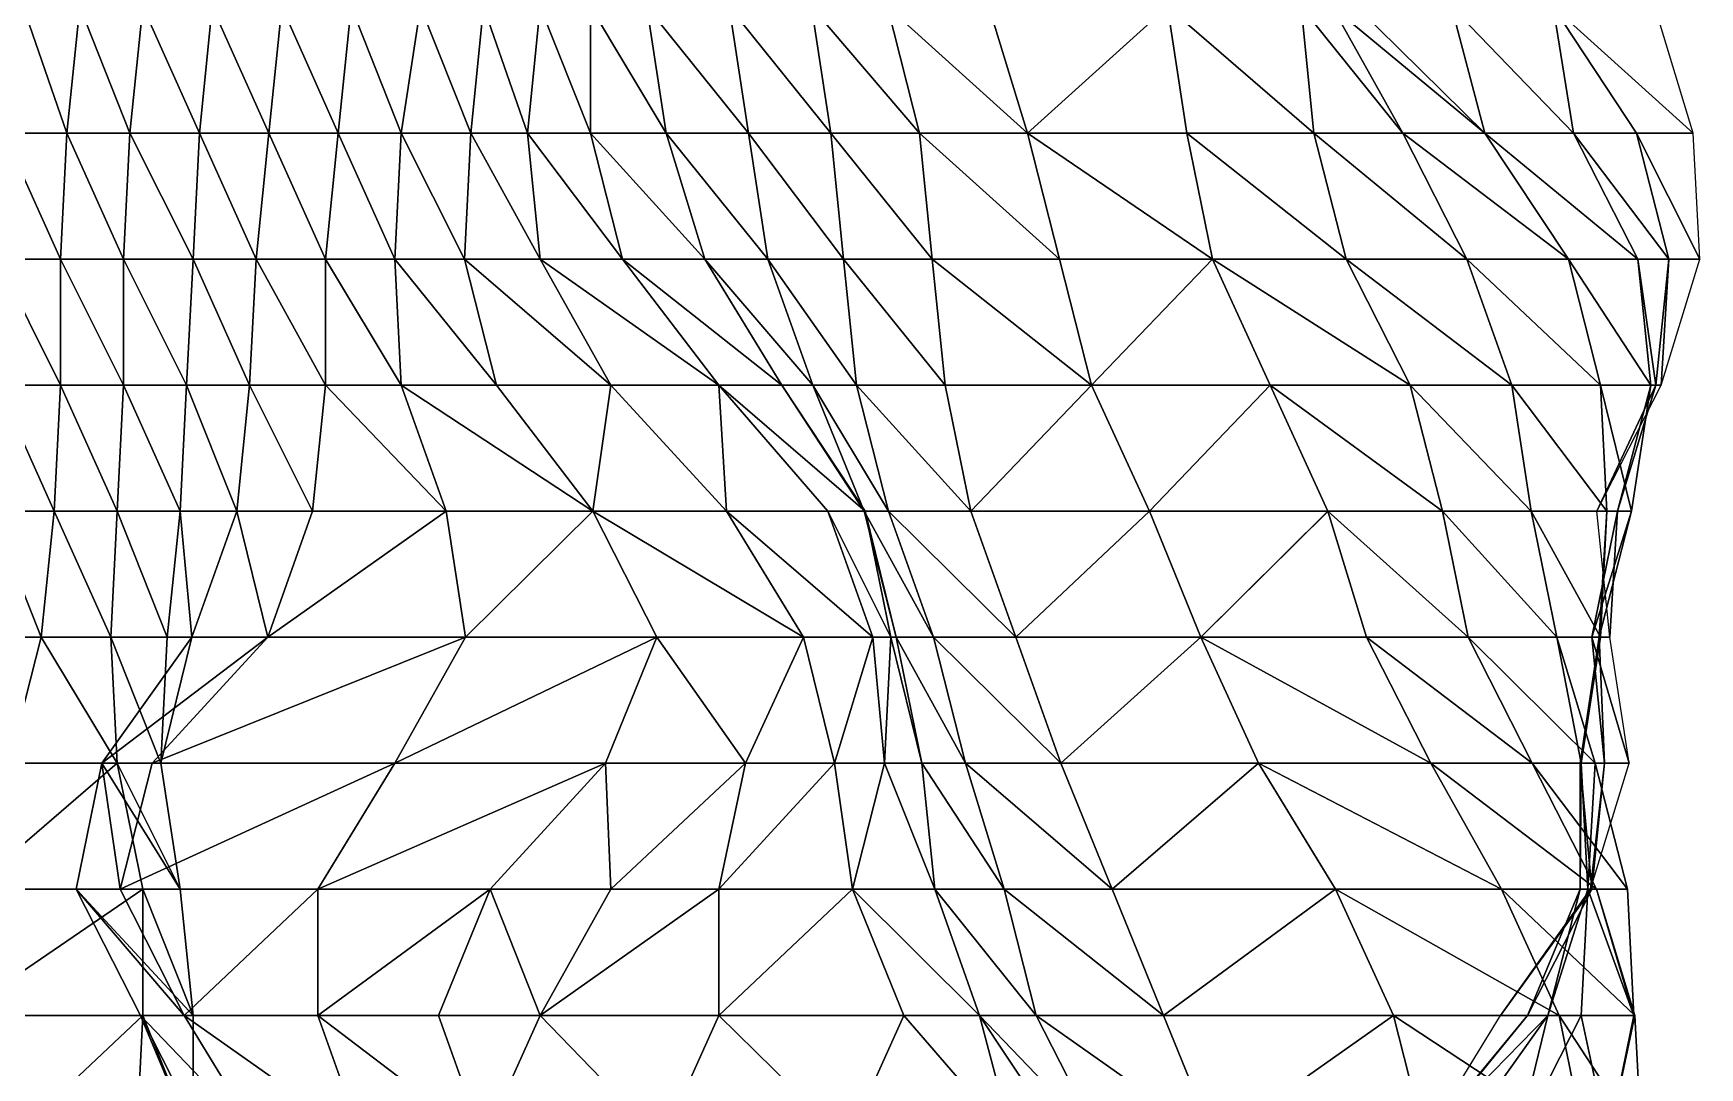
# Model space of a CAD drawing. Header units: metres. Extents: x -137 to 231, y -240 to 234.
# Drawn here: x 136.5 to 215.8, y -116.5 to -67.3 of the extents above; entities that cross this region are included whole.
import ezdxf

# ---------------------------------------------------------------- set-up
doc = ezdxf.new("R2010")
doc.units = ezdxf.units.M

msp = doc.modelspace()

# ---------------------------------------------------------------- linework, layer by layer
for points in [[(136.01448, -66, -549.62915), (135.09749, -72, -550.15857), (138.09749, -72, -555.3547), (138.0976, -71.9999, -555.35455)], [(136.01448, -66, -549.62915), (138.09749, -72, -555.3547), (138.70882, -66, -555.0017), (138.70892, -65.9999, -555.0016)], [(138.70882, -66, -555.0017), (138.09749, -72, -555.3547), (141.09749, -72, -560.55084), (141.0976, -71.9999, -560.5507)], [(138.70882, -66, -555.0017), (141.09749, -72, -560.55084), (141.70879, -66, -560.1979), (141.7089, -65.9999, -560.19775)], [(141.70879, -66, -560.1979), (141.09749, -72, -560.55084), (144.40315, -72, -565.57056), (144.40326, -71.9999, -565.57043)], [(141.70879, -66, -560.1979), (144.40315, -72, -565.57056), (145.01445, -66, -565.2175), (145.01456, -65.9999, -565.2174)], [(145.01445, -66, -565.2175), (144.40315, -72, -565.57056), (147.70879, -72, -570.5902), (147.7089, -71.9999, -570.5901)], [(145.01445, -66, -565.2175), (147.70879, -72, -570.5902), (148.32011, -66, -570.2373), (148.32022, -65.9999, -570.2372)], [(148.32011, -66, -570.2373), (147.70879, -72, -570.5902), (151.01445, -72, -575.60986), (151.01456, -71.9999, -575.60974)], [(148.32011, -66, -570.2373), (151.01445, -72, -575.60986), (151.62578, -66, -575.25696), (151.62589, -65.9999, -575.25684)], [(151.62578, -66, -575.25696), (151.01445, -72, -575.60986), (154.01445, -72, -580.806), (154.01456, -71.9999, -580.8059)], [(151.62578, -66, -575.25696), (154.01445, -72, -580.806), (154.93141, -66, -580.2766), (154.93152, -65.9999, -580.2765)], [(154.93141, -66, -580.2766), (154.01445, -72, -580.806), (157.32011, -72, -585.8257), (157.32022, -71.9999, -585.82556)], [(154.93141, -66, -580.2766), (157.32011, -72, -585.8257), (157.93141, -66, -585.4728), (157.93152, -65.9999, -585.47266)], [(157.93141, -66, -585.4728), (157.32011, -72, -585.8257), (160.01445, -72, -591.19836), (160.01456, -71.9999, -591.19824)], [(157.93141, -66, -585.4728), (160.01445, -72, -591.19836), (160.62578, -66, -590.8454), (160.62589, -65.9999, -590.8453)], [(160.62578, -66, -590.8454), (160.01445, -72, -591.19836), (163.01445, -72, -596.3945), (163.01456, -71.9999, -596.39435)], [(160.62578, -66, -590.8454), (163.01445, -72, -596.3945), (163.01445, -66, -596.3945), (163.01456, -65.9999, -596.39435)], [(163.01445, -66, -596.3945), (166.62578, -72, -601.2377), (165.70879, -66, -601.7671), (165.7089, -65.9999, -601.76697)], [(163.01445, -66, -596.3945), (163.01445, -72, -596.3945), (166.62578, -72, -601.2377), (166.62589, -71.9999, -601.23755)], [(165.70879, -66, -601.7671), (170.54274, -72, -605.9044), (169.62578, -66, -606.43384), (169.62589, -65.9999, -606.4337)], [(165.70879, -66, -601.7671), (166.62578, -72, -601.2377), (170.54274, -72, -605.9044), (170.54285, -71.9999, -605.9043)], [(169.62578, -66, -606.43384), (174.4597, -72, -610.57117), (173.54274, -66, -611.1006), (173.54285, -65.9999, -611.10046)], [(169.62578, -66, -606.43384), (170.54274, -72, -605.9044), (174.4597, -72, -610.57117), (174.45981, -71.9999, -610.57104)], [(173.54274, -66, -611.1006), (178.68233, -72, -615.06146), (177.15404, -66, -615.94385), (177.15414, -65.9999, -615.9437)], [(173.54274, -66, -611.1006), (174.4597, -72, -610.57117), (178.68233, -72, -615.06146), (178.68243, -71.9999, -615.06134)], [(177.15404, -66, -615.94385), (183.82191, -72, -619.02234), (181.98799, -66, -620.0812), (181.9881, -65.9999, -620.08105)], [(177.15404, -66, -615.94385), (178.68233, -72, -615.06146), (183.82191, -72, -619.02234), (183.82202, -71.9999, -619.0222)], [(183.82191, -72, -619.02234), (190.48979, -66, -622.1008), (181.98799, -66, -620.0812), (181.9881, -65.9999, -620.08105)], [(183.82191, -72, -619.02234), (191.40675, -72, -621.5714), (190.48979, -66, -622.1008), (190.4899, -65.9999, -622.1007)], [(190.48979, -66, -622.1008), (197.46333, -72, -625.0029), (196.852, -66, -625.35583), (196.85211, -65.9999, -625.3557)], [(190.48979, -66, -622.1008), (191.40675, -72, -621.5714), (197.46333, -72, -625.0029), (197.46344, -71.9999, -625.0028)], [(196.852, -66, -625.35583), (201.68596, -72, -629.4931), (198.32372, -66, -631.4343), (198.32382, -65.9999, -631.4342)], [(196.852, -66, -625.35583), (197.46333, -72, -625.0029), (201.68596, -72, -629.4931), (201.68607, -71.9999, -629.493)], [(205.60292, -72, -634.15985), (199.48979, -66, -637.6893), (198.32372, -66, -631.4343), (198.32382, -65.9999, -631.4342)], [(205.60292, -72, -634.15985), (198.32372, -66, -631.4343), (201.68596, -72, -629.4931), (201.68607, -71.9999, -629.493)], [(204.01808, -66, -642.00305), (199.48979, -66, -637.6893), (205.60292, -72, -634.15985), (205.60303, -71.9999, -634.1597)], [(204.01808, -66, -642.00305), (205.60292, -72, -634.15985), (209.82555, -72, -638.65015), (209.82565, -71.9999, -638.65)], [(208.852, -66, -646.14044), (204.01808, -66, -642.00305), (209.82555, -72, -638.65015), (209.82565, -71.9999, -638.65)], [(208.852, -66, -646.14044), (215.51988, -72, -649.2189), (213.68596, -66, -650.2777), (213.68607, -65.9999, -650.2776)], [(208.852, -66, -646.14044), (209.82555, -72, -638.65015), (212.82555, -72, -643.8463), (212.82565, -71.9999, -643.8462)], [(208.852, -66, -646.14044), (212.82555, -72, -643.8463), (215.51988, -72, -649.2189), (215.51999, -71.9999, -649.21875)], [(135.09749, -72, -550.15857), (134.79185, -78, -550.335), (137.79185, -78, -555.5311), (137.79196, -77.9999, -555.531)], [(135.09749, -72, -550.15857), (137.79185, -78, -555.5311), (138.09749, -72, -555.3547), (138.0976, -71.9999, -555.35455)], [(138.09749, -72, -555.3547), (137.79185, -78, -555.5311), (140.79182, -78, -560.7273), (140.79193, -77.9999, -560.7272)], [(138.09749, -72, -555.3547), (140.79182, -78, -560.7273), (141.09749, -72, -560.55084), (141.0976, -71.9999, -560.5507)], [(141.09749, -72, -560.55084), (140.79182, -78, -560.7273), (144.09749, -78, -565.74695), (144.0976, -77.9999, -565.7468)], [(141.09749, -72, -560.55084), (144.09749, -78, -565.74695), (144.40315, -72, -565.57056), (144.40326, -71.9999, -565.57043)], [(144.40315, -72, -565.57056), (144.09749, -78, -565.74695), (147.09749, -78, -570.9431), (147.0976, -77.9999, -570.943)], [(144.40315, -72, -565.57056), (147.09749, -78, -570.9431), (147.70879, -72, -570.5902), (147.7089, -71.9999, -570.5901)], [(147.70879, -72, -570.5902), (147.09749, -78, -570.9431), (150.40315, -78, -575.9628), (150.40326, -77.9999, -575.9627)], [(147.70879, -72, -570.5902), (150.40315, -78, -575.9628), (151.01445, -72, -575.60986), (151.01456, -71.9999, -575.60974)], [(151.01445, -72, -575.60986), (150.40315, -78, -575.9628), (153.70879, -78, -580.98254), (153.7089, -77.9999, -580.9824)], [(151.01445, -72, -575.60986), (153.70879, -78, -580.98254), (154.01445, -72, -580.806), (154.01456, -71.9999, -580.8059)], [(154.01445, -72, -580.806), (153.70879, -78, -580.98254), (157.01445, -78, -586.0022), (157.01456, -77.9999, -586.0021)], [(154.01445, -72, -580.806), (157.01445, -78, -586.0022), (157.32011, -72, -585.8257), (157.32022, -71.9999, -585.82556)], [(157.32011, -72, -585.8257), (157.01445, -78, -586.0022), (160.62578, -78, -590.8454), (160.62589, -77.9999, -590.8453)], [(157.32011, -72, -585.8257), (160.62578, -78, -590.8454), (160.01445, -72, -591.19836), (160.01456, -71.9999, -591.19824)], [(160.01445, -72, -591.19836), (164.54274, -78, -595.5121), (163.01445, -72, -596.3945), (163.01456, -71.9999, -596.39435)], [(160.01445, -72, -591.19836), (160.62578, -78, -590.8454), (164.54274, -78, -595.5121), (164.54285, -77.9999, -595.51196)], [(163.01445, -72, -596.3945), (168.4597, -78, -600.1789), (166.62578, -72, -601.2377), (166.62589, -71.9999, -601.23755)], [(163.01445, -72, -596.3945), (164.54274, -78, -595.5121), (168.4597, -78, -600.1789), (168.45981, -77.9999, -600.1788)], [(166.62578, -72, -601.2377), (171.4597, -78, -605.375), (170.54274, -72, -605.9044), (170.54285, -71.9999, -605.9043)], [(166.62578, -72, -601.2377), (168.4597, -78, -600.1789), (171.4597, -78, -605.375), (171.45981, -77.9999, -605.3749)], [(170.54274, -72, -605.9044), (175.07103, -78, -610.21826), (174.4597, -72, -610.57117), (174.45981, -71.9999, -610.57104)], [(170.54274, -72, -605.9044), (171.4597, -78, -605.375), (175.07103, -78, -610.21826), (175.07114, -77.9999, -610.21814)], [(174.4597, -72, -610.57117), (179.29362, -78, -614.7085), (178.68233, -72, -615.06146), (178.68243, -71.9999, -615.06134)], [(174.4597, -72, -610.57117), (175.07103, -78, -610.21826), (179.29362, -78, -614.7085), (179.29373, -77.9999, -614.7084)], [(178.68233, -72, -615.06146), (185.3502, -78, -618.13995), (183.82191, -72, -619.02234), (183.82202, -71.9999, -619.0222)], [(178.68233, -72, -615.06146), (179.29362, -78, -614.7085), (185.3502, -78, -618.13995), (185.35031, -77.9999, -618.13983)], [(183.82191, -72, -619.02234), (192.62938, -78, -620.86554), (191.40675, -72, -621.5714), (191.40686, -71.9999, -621.5713)], [(183.82191, -72, -619.02234), (185.3502, -78, -618.13995), (192.62938, -78, -620.86554), (192.62949, -77.9999, -620.8654)], [(191.40675, -72, -621.5714), (198.9916, -78, -624.1205), (197.46333, -72, -625.0029), (197.46344, -71.9999, -625.0028)], [(191.40675, -72, -621.5714), (192.62938, -78, -620.86554), (198.9916, -78, -624.1205), (198.9917, -77.9999, -624.12036)], [(197.46333, -72, -625.0029), (204.74251, -78, -627.7284), (201.68596, -72, -629.4931), (201.68607, -71.9999, -629.493)], [(197.46333, -72, -625.0029), (198.9916, -78, -624.1205), (204.74251, -78, -627.7284), (204.74261, -77.9999, -627.7283)], [(201.68596, -72, -629.4931), (209.57646, -78, -631.8657), (205.60292, -72, -634.15985), (205.60303, -71.9999, -634.1597)], [(201.68596, -72, -629.4931), (204.74251, -78, -627.7284), (209.57646, -78, -631.8657), (209.57657, -77.9999, -631.8656)], [(205.60292, -72, -634.15985), (212.8821, -78, -636.88544), (209.82555, -72, -638.65015), (209.82565, -71.9999, -638.65)], [(205.60292, -72, -634.15985), (209.57646, -78, -631.8657), (212.8821, -78, -636.88544), (212.8822, -77.9999, -636.8853)], [(209.82555, -72, -638.65015), (214.3538, -78, -642.964), (212.82555, -72, -643.8463), (212.82565, -71.9999, -643.8462)], [(209.82555, -72, -638.65015), (212.8821, -78, -636.88544), (214.3538, -78, -642.964), (214.35391, -77.9999, -642.96387)], [(212.82555, -72, -643.8463), (215.82555, -78, -649.0424), (215.51988, -72, -649.2189), (215.51999, -71.9999, -649.21875)], [(212.82555, -72, -643.8463), (214.3538, -78, -642.964), (215.82555, -78, -649.0424), (215.82565, -77.9999, -649.0423)], [(134.79185, -78, -550.335), (137.79185, -84, -555.5311), (137.79185, -78, -555.5311), (137.79196, -77.9999, -555.531)], [(134.79185, -78, -550.335), (134.79185, -84, -550.335), (137.79185, -84, -555.5311), (137.79196, -83.9999, -555.531)], [(137.79185, -78, -555.5311), (140.79182, -84, -560.7273), (140.79182, -78, -560.7273), (140.79193, -77.9999, -560.7272)], [(137.79185, -78, -555.5311), (137.79185, -84, -555.5311), (140.79182, -84, -560.7273), (140.79193, -83.9999, -560.7272)], [(140.79182, -78, -560.7273), (143.79182, -84, -565.92346), (144.09749, -78, -565.74695), (144.0976, -77.9999, -565.7468)], [(140.79182, -78, -560.7273), (140.79182, -84, -560.7273), (143.79182, -84, -565.92346), (143.79193, -83.9999, -565.92334)], [(144.09749, -78, -565.74695), (143.79182, -84, -565.92346), (146.79182, -84, -571.1196), (146.79193, -83.9999, -571.1195)], [(144.09749, -78, -565.74695), (146.79182, -84, -571.1196), (147.09749, -78, -570.9431), (147.0976, -77.9999, -570.943)], [(147.09749, -78, -570.9431), (146.79182, -84, -571.1196), (150.40315, -84, -575.9628), (150.40326, -83.9999, -575.9627)], [(147.09749, -78, -570.9431), (150.40315, -84, -575.9628), (150.40315, -78, -575.9628), (150.40326, -77.9999, -575.9627)], [(150.40315, -78, -575.9628), (154.01445, -84, -580.806), (153.70879, -78, -580.98254), (153.7089, -77.9999, -580.9824)], [(150.40315, -78, -575.9628), (150.40315, -84, -575.9628), (154.01445, -84, -580.806), (154.01456, -83.9999, -580.8059)], [(153.70879, -78, -580.98254), (158.54274, -84, -585.1198), (157.01445, -78, -586.0022), (157.01456, -77.9999, -586.0021)], [(153.70879, -78, -580.98254), (154.01445, -84, -580.806), (158.54274, -84, -585.1198), (158.54285, -83.9999, -585.1197)], [(157.01445, -78, -586.0022), (163.98799, -84, -588.90424), (160.62578, -78, -590.8454), (160.62589, -77.9999, -590.8453)], [(157.01445, -78, -586.0022), (158.54274, -84, -585.1198), (163.98799, -84, -588.90424), (163.9881, -83.9999, -588.9041)], [(160.62578, -78, -590.8454), (169.12758, -84, -592.8651), (164.54274, -78, -595.5121), (164.54285, -77.9999, -595.51196)], [(160.62578, -78, -590.8454), (163.98799, -84, -588.90424), (169.12758, -84, -592.8651), (169.12769, -83.9999, -592.865)], [(164.54274, -78, -595.5121), (172.12758, -84, -598.0613), (168.4597, -78, -600.1789), (168.45981, -77.9999, -600.1788)], [(164.54274, -78, -595.5121), (169.12758, -84, -592.8651), (172.12758, -84, -598.0613), (172.12769, -83.9999, -598.06116)], [(168.4597, -78, -600.1789), (173.59929, -84, -604.1398), (171.4597, -78, -605.375), (171.45981, -77.9999, -605.3749)], [(168.4597, -78, -600.1789), (172.12758, -84, -598.0613), (173.59929, -84, -604.1398), (173.5994, -83.9999, -604.13965)], [(171.4597, -78, -605.375), (175.68233, -84, -609.8653), (175.07103, -78, -610.21826), (175.07114, -77.9999, -610.21814)], [(171.4597, -78, -605.375), (173.59929, -84, -604.1398), (175.68233, -84, -609.8653), (175.68243, -83.9999, -609.8652)], [(175.07103, -78, -610.21826), (179.90495, -84, -614.3556), (179.29362, -78, -614.7085), (179.29373, -77.9999, -614.7084)], [(175.07103, -78, -610.21826), (175.68233, -84, -609.8653), (179.90495, -84, -614.3556), (179.90506, -83.9999, -614.35547)], [(179.29362, -78, -614.7085), (186.8785, -84, -617.25757), (185.3502, -78, -618.13995), (185.35031, -77.9999, -618.13983)], [(179.29362, -78, -614.7085), (179.90495, -84, -614.3556), (186.8785, -84, -617.25757), (186.8786, -83.9999, -617.25745)], [(186.8785, -84, -617.25757), (192.62938, -78, -620.86554), (185.3502, -78, -618.13995), (185.35031, -77.9999, -618.13983)], [(186.8785, -84, -617.25757), (195.3803, -84, -619.27734), (192.62938, -78, -620.86554), (192.62949, -77.9999, -620.8654)], [(192.62938, -78, -620.86554), (202.04817, -84, -622.35583), (198.9916, -78, -624.1205), (198.9917, -77.9999, -624.12036)], [(192.62938, -78, -620.86554), (195.3803, -84, -619.27734), (202.04817, -84, -622.35583), (202.04828, -83.9999, -622.3557)], [(198.9916, -78, -624.1205), (206.8821, -84, -626.4931), (204.74251, -78, -627.7284), (204.74261, -77.9999, -627.7283)], [(198.9916, -78, -624.1205), (202.04817, -84, -622.35583), (206.8821, -84, -626.4931), (206.8822, -83.9999, -626.493)], [(204.74251, -78, -627.7284), (211.10472, -84, -630.9834), (209.57646, -78, -631.8657), (209.57657, -77.9999, -631.8656)], [(204.74251, -78, -627.7284), (206.8821, -84, -626.4931), (211.10472, -84, -630.9834), (211.10483, -83.9999, -630.9833)], [(209.57646, -78, -631.8657), (213.49342, -84, -636.5325), (212.8821, -78, -636.88544), (212.8822, -77.9999, -636.8853)], [(209.57646, -78, -631.8657), (211.10472, -84, -630.9834), (213.49342, -84, -636.5325), (213.49353, -83.9999, -636.53235)], [(212.8821, -78, -636.88544), (213.74251, -84, -643.3169), (214.3538, -78, -642.964), (214.35391, -77.9999, -642.96387)], [(212.8821, -78, -636.88544), (213.49342, -84, -636.5325), (213.74251, -84, -643.3169), (213.74261, -83.9999, -643.3168)], [(214.3538, -78, -642.964), (213.74251, -84, -643.3169), (213.9916, -84, -650.1012), (213.9917, -83.9999, -650.1011)], [(214.3538, -78, -642.964), (213.9916, -84, -650.1012), (215.82555, -78, -649.0424), (215.82565, -77.9999, -649.0423)], [(134.79185, -84, -550.335), (134.48619, -90, -550.5115), (137.48619, -90, -555.70764), (137.4863, -89.9999, -555.7075)], [(134.79185, -84, -550.335), (137.48619, -90, -555.70764), (137.79185, -84, -555.5311), (137.79196, -83.9999, -555.531)], [(137.79185, -84, -555.5311), (137.48619, -90, -555.70764), (140.48619, -90, -560.9038), (140.4863, -89.9999, -560.9037)], [(137.79185, -84, -555.5311), (140.48619, -90, -560.9038), (140.79182, -84, -560.7273), (140.79193, -83.9999, -560.7272)], [(140.79182, -84, -560.7273), (140.48619, -90, -560.9038), (143.48619, -90, -566.0999), (143.4863, -89.9999, -566.0998)], [(140.79182, -84, -560.7273), (143.48619, -90, -566.0999), (143.79182, -84, -565.92346), (143.79193, -83.9999, -565.92334)], [(143.79182, -84, -565.92346), (143.48619, -90, -566.0999), (146.18053, -90, -571.47253), (146.18063, -89.9999, -571.4724)], [(143.79182, -84, -565.92346), (146.18053, -90, -571.47253), (146.79182, -84, -571.1196), (146.79193, -83.9999, -571.1195)], [(146.79182, -84, -571.1196), (146.18053, -90, -571.47253), (149.79182, -90, -576.3158), (149.79193, -89.9999, -576.3157)], [(146.79182, -84, -571.1196), (149.79182, -90, -576.3158), (150.40315, -84, -575.9628), (150.40326, -83.9999, -575.9627)], [(150.40315, -84, -575.9628), (149.79182, -90, -576.3158), (156.15404, -90, -579.57074), (156.15414, -89.9999, -579.5706)], [(150.40315, -84, -575.9628), (156.15404, -90, -579.57074), (154.01445, -84, -580.806), (154.01456, -83.9999, -580.8059)], [(154.01445, -84, -580.806), (163.12758, -90, -582.4728), (158.54274, -84, -585.1198), (158.54285, -83.9999, -585.1197)], [(154.01445, -84, -580.806), (156.15404, -90, -579.57074), (163.12758, -90, -582.4728), (163.12769, -89.9999, -582.47266)], [(163.98799, -84, -588.90424), (158.54274, -84, -585.1198), (163.12758, -90, -582.4728), (163.12769, -89.9999, -582.47266)], [(163.98799, -84, -588.90424), (163.12758, -90, -582.4728), (169.48979, -90, -585.7278), (169.4899, -89.9999, -585.72766)], [(169.12758, -84, -592.8651), (163.98799, -84, -588.90424), (169.48979, -90, -585.7278), (169.4899, -89.9999, -585.72766)], [(169.12758, -84, -592.8651), (176.10112, -90, -595.7671), (172.12758, -84, -598.0613), (172.12769, -83.9999, -598.06116)], [(169.12758, -84, -592.8651), (169.48979, -90, -585.7278), (174.32372, -90, -589.8651), (174.32382, -89.9999, -589.865)], [(169.12758, -84, -592.8651), (174.32372, -90, -589.8651), (176.10112, -90, -595.7671), (176.10123, -89.9999, -595.76697)], [(172.12758, -84, -598.0613), (176.04454, -90, -602.72797), (173.59929, -84, -604.1398), (173.5994, -83.9999, -604.13965)], [(172.12758, -84, -598.0613), (176.10112, -90, -595.7671), (176.04454, -90, -602.72797), (176.04465, -89.9999, -602.72784)], [(173.59929, -84, -604.1398), (177.21062, -90, -608.9829), (175.68233, -84, -609.8653), (175.68243, -83.9999, -609.8652)], [(173.59929, -84, -604.1398), (176.04454, -90, -602.72797), (177.21062, -90, -608.9829), (177.21072, -89.9999, -608.9828)], [(175.68233, -84, -609.8653), (181.12758, -90, -613.6497), (179.90495, -84, -614.3556), (179.90506, -83.9999, -614.35547)], [(175.68233, -84, -609.8653), (177.21062, -90, -608.9829), (181.12758, -90, -613.6497), (181.12769, -89.9999, -613.6496)], [(181.12758, -90, -613.6497), (186.8785, -84, -617.25757), (179.90495, -84, -614.3556), (179.90506, -83.9999, -614.35547)], [(181.12758, -90, -613.6497), (189.62938, -90, -615.6694), (186.8785, -84, -617.25757), (186.8786, -83.9999, -617.25745)], [(189.62938, -90, -615.6694), (195.3803, -84, -619.27734), (186.8785, -84, -617.25757), (186.8786, -83.9999, -617.25745)], [(189.62938, -90, -615.6694), (198.13118, -90, -617.6891), (195.3803, -84, -619.27734), (195.3804, -83.9999, -619.2772)], [(195.3803, -84, -619.27734), (203.57646, -90, -621.4735), (202.04817, -84, -622.35583), (202.04828, -83.9999, -622.3557)], [(195.3803, -84, -619.27734), (198.13118, -90, -617.6891), (203.57646, -90, -621.4735), (203.57657, -89.9999, -621.4734)], [(202.04817, -84, -622.35583), (207.79906, -90, -625.9637), (206.8821, -84, -626.4931), (206.8822, -83.9999, -626.493)], [(202.04817, -84, -622.35583), (203.57646, -90, -621.4735), (207.79906, -90, -625.9637), (207.79916, -89.9999, -625.96356)], [(206.8821, -84, -626.4931), (211.41039, -90, -630.8069), (211.10472, -84, -630.9834), (211.10483, -83.9999, -630.9833)], [(206.8821, -84, -626.4931), (207.79906, -90, -625.9637), (211.41039, -90, -630.8069), (211.41049, -89.9999, -630.80676)], [(213.74251, -84, -643.3169), (210.93504, -90, -651.86597), (213.9916, -84, -650.1012), (213.9917, -83.9999, -650.1011)], [(213.74251, -84, -643.3169), (211.90858, -90, -644.37573), (210.93504, -90, -651.86597), (210.93515, -89.9999, -651.86584)], [(211.10472, -84, -630.9834), (212.57646, -90, -637.0619), (213.49342, -84, -636.5325), (213.49353, -83.9999, -636.53235)], [(211.10472, -84, -630.9834), (211.41039, -90, -630.8069), (212.57646, -90, -637.0619), (212.57657, -89.9999, -637.06177)], [(213.49342, -84, -636.5325), (211.90858, -90, -644.37573), (213.74251, -84, -643.3169), (213.74261, -83.9999, -643.3168)], [(213.49342, -84, -636.5325), (212.57646, -90, -637.0619), (211.90858, -90, -644.37573), (211.90869, -89.9999, -644.3756)], [(134.48619, -90, -550.5115), (133.8749, -96, -550.8644), (136.8749, -96, -556.06055), (136.875, -95.9999, -556.0604)], [(134.48619, -90, -550.5115), (136.8749, -96, -556.06055), (137.48619, -90, -555.70764), (137.4863, -89.9999, -555.7075)], [(137.48619, -90, -555.70764), (136.8749, -96, -556.06055), (140.18053, -96, -561.08026), (140.18063, -95.9999, -561.08014)], [(137.48619, -90, -555.70764), (140.18053, -96, -561.08026), (140.48619, -90, -560.9038), (140.4863, -89.9999, -560.9037)], [(140.48619, -90, -560.9038), (140.18053, -96, -561.08026), (142.87486, -96, -566.4529), (142.87497, -95.9999, -566.45276)], [(140.48619, -90, -560.9038), (142.87486, -96, -566.4529), (143.48619, -90, -566.0999), (143.4863, -89.9999, -566.0998)], [(143.48619, -90, -566.0999), (142.87486, -96, -566.4529), (144.04094, -96, -572.7079), (144.04105, -95.9999, -572.70776)], [(143.48619, -90, -566.0999), (144.04094, -96, -572.7079), (146.18053, -90, -571.47253), (146.18063, -89.9999, -571.4724)], [(146.18053, -90, -571.47253), (144.04094, -96, -572.7079), (147.65224, -96, -577.551), (147.65234, -95.9999, -577.5509)], [(146.18053, -90, -571.47253), (147.65224, -96, -577.551), (149.79182, -90, -576.3158), (149.79193, -89.9999, -576.3157)], [(147.65224, -96, -577.551), (157.07103, -96, -579.0413), (156.15404, -90, -579.57074), (156.15414, -89.9999, -579.5706)], [(147.65224, -96, -577.551), (156.15404, -90, -579.57074), (149.79182, -90, -576.3158), (149.79193, -89.9999, -576.3157)], [(157.07103, -96, -579.0413), (163.12758, -90, -582.4728), (156.15404, -90, -579.57074), (156.15414, -89.9999, -579.5706)], [(157.07103, -96, -579.0413), (166.18413, -96, -580.70807), (163.12758, -90, -582.4728), (163.12769, -89.9999, -582.47266)], [(163.12758, -90, -582.4728), (173.15767, -96, -583.6101), (169.48979, -90, -585.7278), (169.4899, -89.9999, -585.72766)], [(163.12758, -90, -582.4728), (166.18413, -96, -580.70807), (173.15767, -96, -583.6101), (173.15778, -95.9999, -583.61)], [(169.48979, -90, -585.7278), (176.46333, -96, -588.62976), (174.32372, -90, -589.8651), (174.32382, -89.9999, -589.865)], [(169.48979, -90, -585.7278), (173.15767, -96, -583.6101), (176.46333, -96, -588.62976), (176.46344, -95.9999, -588.62964)], [(174.32372, -90, -589.8651), (177.32372, -96, -595.0613), (176.10112, -90, -595.7671), (176.10123, -89.9999, -595.76697)], [(174.32372, -90, -589.8651), (176.46333, -96, -588.62976), (177.32372, -96, -595.0613), (177.32382, -95.9999, -595.06116)], [(176.10112, -90, -595.7671), (177.57283, -96, -601.8456), (176.04454, -90, -602.72797), (176.04465, -89.9999, -602.72784)], [(176.04454, -90, -602.72797), (179.3502, -96, -607.7477), (177.21062, -90, -608.9829), (177.21072, -89.9999, -608.9828)], [(176.04454, -90, -602.72797), (177.57283, -96, -601.8456), (179.3502, -96, -607.7477), (179.35031, -95.9999, -607.74756)], [(176.10112, -90, -595.7671), (177.32372, -96, -595.0613), (177.57283, -96, -601.8456), (177.57294, -95.9999, -601.84546)], [(177.21062, -90, -608.9829), (183.26717, -96, -612.4144), (181.12758, -90, -613.6497), (181.12769, -89.9999, -613.6496)], [(177.21062, -90, -608.9829), (179.3502, -96, -607.7477), (183.26717, -96, -612.4144), (183.26727, -95.9999, -612.4143)], [(183.26717, -96, -612.4144), (189.62938, -90, -615.6694), (181.12758, -90, -613.6497), (181.12769, -89.9999, -613.6496)], [(183.26717, -96, -612.4144), (192.07463, -96, -614.25757), (189.62938, -90, -615.6694), (189.62949, -89.9999, -615.66925)], [(192.07463, -96, -614.25757), (198.13118, -90, -617.6891), (189.62938, -90, -615.6694), (189.62949, -89.9999, -615.66925)], [(192.07463, -96, -614.25757), (199.96513, -96, -616.63025), (198.13118, -90, -617.6891), (198.13129, -89.9999, -617.68896)], [(198.13118, -90, -617.6891), (204.79906, -96, -620.7676), (203.57646, -90, -621.4735), (203.57657, -89.9999, -621.4734)], [(198.13118, -90, -617.6891), (199.96513, -96, -616.63025), (204.79906, -96, -620.7676), (204.79916, -95.9999, -620.76746)], [(203.57646, -90, -621.4735), (209.02168, -96, -625.2578), (207.79906, -90, -625.9637), (207.79916, -89.9999, -625.96356)], [(203.57646, -90, -621.4735), (204.79906, -96, -620.7676), (209.02168, -96, -625.2578), (209.02179, -95.9999, -625.2577)], [(207.79906, -90, -625.9637), (211.10472, -96, -630.9834), (211.41039, -90, -630.8069), (211.41049, -89.9999, -630.80676)], [(207.79906, -90, -625.9637), (209.02168, -96, -625.2578), (211.10472, -96, -630.9834), (211.10483, -95.9999, -630.9833)], [(212.57646, -90, -637.0619), (210.68596, -96, -645.0816), (211.90858, -90, -644.37573), (211.90869, -89.9999, -644.3756)], [(212.57646, -90, -637.0619), (211.04817, -96, -637.9443), (210.68596, -96, -645.0816), (210.68607, -95.9999, -645.0815)], [(211.90858, -90, -644.37573), (210.68596, -96, -645.0816), (211.54634, -96, -651.51306), (211.54645, -95.9999, -651.51294)], [(211.90858, -90, -644.37573), (211.54634, -96, -651.51306), (210.93504, -90, -651.86597), (210.93515, -89.9999, -651.86584)], [(211.41039, -90, -630.8069), (211.04817, -96, -637.9443), (212.57646, -90, -637.0619), (212.57657, -89.9999, -637.06177)], [(211.41039, -90, -630.8069), (211.10472, -96, -630.9834), (211.04817, -96, -637.9443), (211.04828, -95.9999, -637.94415)], [(133.8749, -96, -550.8644), (135.3466, -102, -556.9429), (136.8749, -96, -556.06055), (136.875, -95.9999, -556.0604)], [(136.8749, -96, -556.06055), (135.3466, -102, -556.9429), (140.48619, -102, -560.9038), (140.4863, -101.9999, -560.9037)], [(136.8749, -96, -556.06055), (140.48619, -102, -560.9038), (140.18053, -96, -561.08026), (140.18063, -95.9999, -561.08014)], [(142.5692, -102, -566.62933), (139.76173, -102, -575.17847), (144.04094, -96, -572.7079), (144.04105, -95.9999, -572.70776)], [(139.76173, -102, -575.17847), (142.15044, -102, -580.72754), (147.65224, -96, -577.551), (147.65234, -95.9999, -577.5509)], [(139.76173, -102, -575.17847), (147.65224, -96, -577.551), (144.04094, -96, -572.7079), (144.04105, -95.9999, -572.70776)], [(140.18053, -96, -561.08026), (142.5692, -102, -566.62933), (142.87486, -96, -566.4529), (142.87497, -95.9999, -566.45276)], [(140.18053, -96, -561.08026), (140.48619, -102, -560.9038), (142.5692, -102, -566.62933), (142.5693, -101.9999, -566.6292)], [(142.15044, -102, -580.72754), (153.70879, -102, -580.98254), (157.07103, -96, -579.0413), (157.07114, -95.9999, -579.0412)], [(142.15044, -102, -580.72754), (157.07103, -96, -579.0413), (147.65224, -96, -577.551), (147.65234, -95.9999, -577.5509)], [(142.5692, -102, -566.62933), (144.04094, -96, -572.7079), (142.87486, -96, -566.4529), (142.87497, -95.9999, -566.45276)], [(153.70879, -102, -580.98254), (163.73888, -102, -582.1198), (166.18413, -96, -580.70807), (166.18423, -95.9999, -580.70795)], [(153.70879, -102, -580.98254), (166.18413, -96, -580.70807), (157.07103, -96, -579.0413), (157.07114, -95.9999, -579.0412)], [(166.18413, -96, -580.70807), (163.73888, -102, -582.1198), (170.40675, -102, -585.19836), (170.40686, -101.9999, -585.19824)], [(166.18413, -96, -580.70807), (170.40675, -102, -585.19836), (173.15767, -96, -583.6101), (173.15778, -95.9999, -583.61)], [(173.15767, -96, -583.6101), (170.40675, -102, -585.19836), (174.62938, -102, -589.6886), (174.62949, -101.9999, -589.6885)], [(173.15767, -96, -583.6101), (174.62938, -102, -589.6886), (176.46333, -96, -588.62976), (176.46344, -95.9999, -588.62964)], [(176.46333, -96, -588.62976), (174.62938, -102, -589.6886), (177.01808, -102, -595.2377), (177.01819, -101.9999, -595.23755)], [(176.46333, -96, -588.62976), (177.01808, -102, -595.2377), (177.32372, -96, -595.0613), (177.32382, -95.9999, -595.06116)], [(177.32372, -96, -595.0613), (177.01808, -102, -595.2377), (178.79546, -102, -601.1397), (178.79556, -101.9999, -601.1396)], [(177.32372, -96, -595.0613), (178.79546, -102, -601.1397), (177.57283, -96, -601.8456), (177.57294, -95.9999, -601.84546)], [(177.57283, -96, -601.8456), (180.8785, -102, -606.8653), (179.3502, -96, -607.7477), (179.35031, -95.9999, -607.74756)], [(177.57283, -96, -601.8456), (178.79546, -102, -601.1397), (180.8785, -102, -606.8653), (180.8786, -101.9999, -606.8652)], [(179.3502, -96, -607.7477), (185.40675, -102, -611.1791), (183.26717, -96, -612.4144), (183.26727, -95.9999, -612.4143)], [(179.3502, -96, -607.7477), (180.8785, -102, -606.8653), (185.40675, -102, -611.1791), (185.40686, -101.9999, -611.17896)], [(185.40675, -102, -611.1791), (192.07463, -96, -614.25757), (183.26717, -96, -612.4144), (183.26727, -95.9999, -612.4143)], [(185.40675, -102, -611.1791), (194.82555, -102, -612.6694), (192.07463, -96, -614.25757), (192.07474, -95.9999, -614.25745)], [(192.07463, -96, -614.25757), (203.02168, -102, -614.86554), (199.96513, -96, -616.63025), (199.96524, -95.9999, -616.6301)], [(192.07463, -96, -614.25757), (194.82555, -102, -612.6694), (203.02168, -102, -614.86554), (203.02179, -101.9999, -614.8654)], [(199.96513, -96, -616.63025), (207.8556, -102, -619.0029), (204.79906, -96, -620.7676), (204.79916, -95.9999, -620.76746)], [(199.96513, -96, -616.63025), (203.02168, -102, -614.86554), (207.8556, -102, -619.0029), (207.85571, -101.9999, -619.0028)], [(204.79906, -96, -620.7676), (210.8556, -102, -624.199), (209.02168, -96, -625.2578), (209.02179, -95.9999, -625.2577)], [(204.79906, -96, -620.7676), (207.8556, -102, -619.0029), (210.8556, -102, -624.199), (210.85571, -101.9999, -624.19885)], [(209.02168, -96, -625.2578), (210.18776, -102, -631.5128), (211.10472, -96, -630.9834), (211.10483, -95.9999, -630.9833)], [(209.02168, -96, -625.2578), (210.8556, -102, -624.199), (210.18776, -102, -631.5128), (210.18787, -101.9999, -631.5127)], [(211.10472, -96, -630.9834), (210.13118, -102, -638.47363), (211.04817, -96, -637.9443), (211.04828, -95.9999, -637.94415)], [(211.10472, -96, -630.9834), (210.18776, -102, -631.5128), (210.13118, -102, -638.47363), (210.13129, -101.9999, -638.4735)], [(211.04817, -96, -637.9443), (210.13118, -102, -638.47363), (211.29726, -102, -644.72864), (211.29736, -101.9999, -644.7285)], [(211.04817, -96, -637.9443), (211.29726, -102, -644.72864), (210.68596, -96, -645.0816), (210.68607, -95.9999, -645.0815)], [(210.68596, -96, -645.0816), (212.46333, -102, -650.98364), (211.54634, -96, -651.51306), (211.54645, -95.9999, -651.51294)], [(210.68596, -96, -645.0816), (211.29726, -102, -644.72864), (212.46333, -102, -650.98364), (212.46344, -101.9999, -650.9835)], [(133.51265, -108, -558.0017), (141.70879, -108, -560.1979), (140.48619, -102, -560.9038), (140.4863, -101.9999, -560.9037)], [(133.51265, -108, -558.0017), (140.48619, -102, -560.9038), (135.3466, -102, -556.9429), (135.34671, -101.9999, -556.94275)], [(143.48619, -108, -566.0999), (138.53911, -108, -575.88434), (139.76173, -102, -575.17847), (139.76184, -101.9999, -575.17834)], [(139.76173, -102, -575.17847), (138.53911, -108, -575.88434), (140.62215, -108, -581.60986), (140.62225, -107.9999, -581.60974)], [(143.48619, -108, -566.0999), (139.76173, -102, -575.17847), (142.5692, -102, -566.62933), (142.5693, -101.9999, -566.6292)], [(139.76173, -102, -575.17847), (140.62215, -108, -581.60986), (142.15044, -102, -580.72754), (142.15054, -101.9999, -580.7274)], [(140.48619, -102, -560.9038), (143.48619, -108, -566.0999), (142.5692, -102, -566.62933), (142.5693, -101.9999, -566.6292)], [(140.48619, -102, -560.9038), (141.70879, -108, -560.1979), (143.48619, -108, -566.0999), (143.4863, -107.9999, -566.0998)], [(140.62215, -108, -581.60986), (150.04094, -108, -583.10016), (153.70879, -102, -580.98254), (153.7089, -101.9999, -580.9824)], [(140.62215, -108, -581.60986), (153.70879, -102, -580.98254), (142.15044, -102, -580.72754), (142.15054, -101.9999, -580.7274)], [(150.04094, -108, -583.10016), (158.23708, -108, -585.29626), (163.73888, -102, -582.1198), (163.73898, -101.9999, -582.1197)], [(150.04094, -108, -583.10016), (163.73888, -102, -582.1198), (153.70879, -102, -580.98254), (153.7089, -101.9999, -580.9824)], [(163.73888, -102, -582.1198), (158.23708, -108, -585.29626), (163.98799, -108, -588.90424), (163.9881, -107.9999, -588.9041)], [(163.73888, -102, -582.1198), (163.98799, -108, -588.90424), (170.40675, -102, -585.19836), (170.40686, -101.9999, -585.19824)], [(170.40675, -102, -585.19836), (163.98799, -108, -588.90424), (169.12758, -108, -592.8651), (169.12769, -107.9999, -592.865)], [(170.40675, -102, -585.19836), (169.12758, -108, -592.8651), (174.62938, -102, -589.6886), (174.62949, -101.9999, -589.6885)], [(174.62938, -102, -589.6886), (169.12758, -108, -592.8651), (175.48979, -108, -596.12006), (175.4899, -107.9999, -596.11993)], [(174.62938, -102, -589.6886), (175.48979, -108, -596.12006), (177.01808, -102, -595.2377), (177.01819, -101.9999, -595.23755)], [(177.01808, -102, -595.2377), (175.48979, -108, -596.12006), (179.40675, -108, -600.78674), (179.40686, -107.9999, -600.7866)], [(177.01808, -102, -595.2377), (179.40675, -108, -600.78674), (178.79546, -102, -601.1397), (178.79556, -101.9999, -601.1396)], [(178.79546, -102, -601.1397), (182.71242, -108, -605.8065), (180.8785, -102, -606.8653), (180.8786, -101.9999, -606.8652)], [(178.79546, -102, -601.1397), (179.40675, -108, -600.78674), (182.71242, -108, -605.8065), (182.71252, -107.9999, -605.8064)], [(180.8785, -102, -606.8653), (187.852, -108, -609.76733), (185.40675, -102, -611.1791), (185.40686, -101.9999, -611.17896)], [(180.8785, -102, -606.8653), (182.71242, -108, -605.8065), (187.852, -108, -609.76733), (187.85211, -107.9999, -609.7672)], [(187.852, -108, -609.76733), (194.82555, -102, -612.6694), (185.40675, -102, -611.1791), (185.40686, -101.9999, -611.17896)], [(187.852, -108, -609.76733), (198.49342, -108, -610.55176), (194.82555, -102, -612.6694), (194.82565, -101.9999, -612.66925)], [(194.82555, -102, -612.6694), (206.3839, -108, -612.9244), (203.02168, -102, -614.86554), (203.02179, -101.9999, -614.8654)], [(194.82555, -102, -612.6694), (198.49342, -108, -610.55176), (206.3839, -108, -612.9244), (206.384, -107.9999, -612.92426)], [(203.02168, -102, -614.86554), (210.91219, -108, -617.23816), (207.8556, -102, -619.0029), (207.85571, -101.9999, -619.0028)], [(203.02168, -102, -614.86554), (206.3839, -108, -612.9244), (210.91219, -108, -617.23816), (210.9123, -107.9999, -617.23804)], [(207.8556, -102, -619.0029), (212.3839, -108, -623.31665), (210.8556, -102, -624.199), (210.85571, -101.9999, -624.19885)], [(207.8556, -102, -619.0029), (210.91219, -108, -617.23816), (212.3839, -108, -623.31665), (212.384, -107.9999, -623.3165)], [(210.18776, -102, -631.5128), (210.13118, -108, -638.47363), (210.13118, -102, -638.47363), (210.13129, -101.9999, -638.4735)], [(210.13118, -102, -638.47363), (210.68596, -108, -645.0816), (211.29726, -102, -644.72864), (211.29736, -101.9999, -644.7285)], [(210.18776, -102, -631.5128), (210.49342, -108, -631.3363), (210.13118, -108, -638.47363), (210.13129, -107.9999, -638.4735)], [(210.13118, -102, -638.47363), (210.13118, -108, -638.47363), (210.68596, -108, -645.0816), (210.68607, -107.9999, -645.0815)], [(210.8556, -102, -624.199), (210.49342, -108, -631.3363), (210.18776, -102, -631.5128), (210.18787, -101.9999, -631.5127)], [(210.8556, -102, -624.199), (212.3839, -108, -623.31665), (210.49342, -108, -631.3363), (210.49353, -107.9999, -631.3362)], [(211.29726, -102, -644.72864), (210.62938, -108, -652.0425), (212.46333, -102, -650.98364), (212.46344, -101.9999, -650.9835)], [(211.29726, -102, -644.72864), (210.68596, -108, -645.0816), (210.62938, -108, -652.0425), (210.62949, -107.9999, -652.04236)], [(132.90135, -114, -558.3547), (141.70879, -114, -560.1979), (141.70879, -108, -560.1979), (141.7089, -107.9999, -560.19775)], [(132.90135, -114, -558.3547), (141.70879, -108, -560.1979), (133.51265, -108, -558.0017), (133.51276, -107.9999, -558.0016)], [(144.09749, -114, -565.74695), (141.59569, -114, -574.1196), (138.53911, -108, -575.88434), (138.53922, -107.9999, -575.8842)], [(144.09749, -114, -565.74695), (138.53911, -108, -575.88434), (143.48619, -108, -566.0999), (143.4863, -107.9999, -566.0998)], [(138.53911, -108, -575.88434), (143.67873, -114, -579.84515), (140.62215, -108, -581.60986), (140.62225, -107.9999, -581.60974)], [(138.53911, -108, -575.88434), (141.59569, -114, -574.1196), (143.67873, -114, -579.84515), (143.67883, -113.9999, -579.84503)], [(143.67873, -114, -579.84515), (150.04094, -108, -583.10016), (140.62215, -108, -581.60986), (140.62225, -107.9999, -581.60974)], [(141.70879, -108, -560.1979), (144.09749, -114, -565.74695), (143.48619, -108, -566.0999), (143.4863, -107.9999, -566.0998)], [(141.70879, -108, -560.1979), (141.70879, -114, -560.1979), (144.09749, -114, -565.74695), (144.0976, -113.9999, -565.7468)], [(143.67873, -114, -579.84515), (150.04094, -114, -583.10016), (150.04094, -108, -583.10016), (150.04105, -107.9999, -583.10004)], [(150.04094, -114, -583.10016), (155.79182, -114, -586.70807), (158.23708, -108, -585.29626), (158.23718, -107.9999, -585.29614)], [(150.04094, -114, -583.10016), (158.23708, -108, -585.29626), (150.04094, -108, -583.10016), (150.04105, -107.9999, -583.10004)], [(158.23708, -108, -585.29626), (155.79182, -114, -586.70807), (160.62578, -114, -590.8454), (160.62589, -113.9999, -590.8453)], [(158.23708, -108, -585.29626), (160.62578, -114, -590.8454), (163.98799, -108, -588.90424), (163.9881, -107.9999, -588.9041)], [(160.62578, -114, -590.8454), (169.12758, -114, -592.8651), (169.12758, -108, -592.8651), (169.12769, -107.9999, -592.865)], [(160.62578, -114, -590.8454), (169.12758, -108, -592.8651), (163.98799, -108, -588.90424), (163.9881, -107.9999, -588.9041)], [(169.12758, -114, -592.8651), (177.93504, -114, -594.70825), (175.48979, -108, -596.12006), (175.4899, -107.9999, -596.11993)], [(169.12758, -114, -592.8651), (175.48979, -108, -596.12006), (169.12758, -108, -592.8651), (169.12769, -107.9999, -592.865)], [(175.48979, -108, -596.12006), (181.54634, -114, -599.5515), (179.40675, -108, -600.78674), (179.40686, -107.9999, -600.7866)], [(175.48979, -108, -596.12006), (177.93504, -114, -594.70825), (181.54634, -114, -599.5515), (181.54645, -113.9999, -599.5514)], [(179.40675, -108, -600.78674), (184.2407, -114, -604.92413), (182.71242, -108, -605.8065), (182.71252, -107.9999, -605.8064)], [(179.40675, -108, -600.78674), (181.54634, -114, -599.5515), (184.2407, -114, -604.92413), (184.24081, -113.9999, -604.924)], [(182.71242, -108, -605.8065), (190.29726, -114, -608.3556), (187.852, -108, -609.76733), (187.85211, -107.9999, -609.7672)], [(182.71242, -108, -605.8065), (184.2407, -114, -604.92413), (190.29726, -114, -608.3556), (190.29736, -113.9999, -608.35547)], [(190.29726, -114, -608.3556), (198.49342, -108, -610.55176), (187.852, -108, -609.76733), (187.85211, -107.9999, -609.7672)], [(190.29726, -114, -608.3556), (201.24431, -114, -608.9635), (198.49342, -108, -610.55176), (198.49353, -107.9999, -610.55164)], [(198.49342, -108, -610.55176), (209.13481, -114, -611.3361), (206.3839, -108, -612.9244), (206.384, -107.9999, -612.92426)], [(198.49342, -108, -610.55176), (201.24431, -114, -608.9635), (209.13481, -114, -611.3361), (209.13492, -113.9999, -611.336)], [(210.68596, -108, -645.0816), (206.3502, -114, -654.51306), (210.62938, -108, -652.0425), (210.62949, -107.9999, -652.04236)], [(210.68596, -108, -645.0816), (207.62938, -114, -646.8463), (206.3502, -114, -654.51306), (206.35031, -113.9999, -654.51294)], [(206.3839, -108, -612.9244), (212.74611, -114, -616.1793), (210.91219, -108, -617.23816), (210.9123, -107.9999, -617.23804)], [(206.3839, -108, -612.9244), (209.13481, -114, -611.3361), (212.74611, -114, -616.1793), (212.74622, -113.9999, -616.1792)], [(210.13118, -108, -638.47363), (207.62938, -114, -646.8463), (210.68596, -108, -645.0816), (210.68607, -107.9999, -645.0815)], [(210.13118, -108, -638.47363), (208.60292, -114, -639.356), (207.62938, -114, -646.8463), (207.62949, -113.9999, -646.8462)], [(210.49342, -108, -631.3363), (208.60292, -114, -639.356), (210.13118, -108, -638.47363), (210.13129, -107.9999, -638.4735)], [(210.49342, -108, -631.3363), (210.18776, -114, -631.5128), (208.60292, -114, -639.356), (208.60303, -113.9999, -639.3559)], [(212.68956, -114, -623.14014), (210.18776, -114, -631.5128), (210.49342, -108, -631.3363), (210.49353, -107.9999, -631.3362)], [(212.68956, -114, -623.14014), (210.49342, -108, -631.3363), (212.3839, -108, -623.31665), (212.384, -107.9999, -623.3165)], [(210.91219, -108, -617.23816), (212.68956, -114, -623.14014), (212.3839, -108, -623.31665), (212.384, -107.9999, -623.3165)], [(210.91219, -108, -617.23816), (212.74611, -114, -616.1793), (212.68956, -114, -623.14014), (212.68967, -113.9999, -623.14)], [(135.3466, -120, -556.9429), (141.70879, -114, -560.1979), (132.90135, -114, -558.3547), (132.90146, -113.9999, -558.35455)], [(135.3466, -120, -556.9429), (141.40315, -120, -560.3744), (141.70879, -114, -560.1979), (141.7089, -113.9999, -560.19775)], [(141.70879, -114, -560.1979), (141.40315, -120, -560.3744), (144.09749, -120, -565.74695), (144.0976, -119.9999, -565.7468)], [(144.09749, -120, -565.74695), (144.65224, -120, -572.3549), (141.59569, -114, -574.1196), (141.5958, -113.9999, -574.1195)], [(144.09749, -120, -565.74695), (141.59569, -114, -574.1196), (144.09749, -114, -565.74695), (144.0976, -113.9999, -565.7468)], [(141.59569, -114, -574.1196), (147.34657, -120, -577.72754), (143.67873, -114, -579.84515), (143.67883, -113.9999, -579.84503)], [(141.59569, -114, -574.1196), (144.65224, -120, -572.3549), (147.34657, -120, -577.72754), (147.34668, -119.9999, -577.7274)], [(141.70879, -114, -560.1979), (144.09749, -120, -565.74695), (144.09749, -114, -565.74695), (144.0976, -113.9999, -565.7468)], [(143.67873, -114, -579.84515), (152.18053, -120, -581.86487), (150.04094, -114, -583.10016), (150.04105, -113.9999, -583.10004)], [(143.67873, -114, -579.84515), (147.34657, -120, -577.72754), (152.18053, -120, -581.86487), (152.18063, -119.9999, -581.86475)], [(150.04094, -114, -583.10016), (157.93141, -120, -585.4728), (155.79182, -114, -586.70807), (155.79193, -113.9999, -586.70795)], [(150.04094, -114, -583.10016), (152.18053, -120, -581.86487), (157.93141, -120, -585.4728), (157.93152, -119.9999, -585.47266)], [(160.62578, -114, -590.8454), (155.79182, -114, -586.70807), (157.93141, -120, -585.4728), (157.93152, -119.9999, -585.47266)], [(160.62578, -114, -590.8454), (157.93141, -120, -585.4728), (166.43324, -120, -587.49243), (166.43335, -119.9999, -587.4923)], [(169.12758, -114, -592.8651), (160.62578, -114, -590.8454), (166.43324, -120, -587.49243), (166.43335, -119.9999, -587.4923)], [(169.12758, -114, -592.8651), (166.43324, -120, -587.49243), (175.2407, -120, -589.3357), (175.24081, -119.9999, -589.3356)], [(177.93504, -114, -594.70825), (169.12758, -114, -592.8651), (175.2407, -120, -589.3357), (175.24081, -119.9999, -589.3356)], [(177.93504, -114, -594.70825), (175.2407, -120, -589.3357), (183.13118, -120, -591.70825), (183.13129, -119.9999, -591.7081)], [(181.54634, -114, -599.5515), (177.93504, -114, -594.70825), (183.13118, -120, -591.70825), (183.13129, -119.9999, -591.7081)], [(181.54634, -114, -599.5515), (187.29726, -120, -603.1594), (184.2407, -114, -604.92413), (184.24081, -113.9999, -604.924)], [(181.54634, -114, -599.5515), (183.13118, -120, -591.70825), (185.51988, -120, -597.2574), (185.51999, -119.9999, -597.25726)], [(181.54634, -114, -599.5515), (185.51988, -120, -597.2574), (187.29726, -120, -603.1594), (187.29736, -119.9999, -603.1593)], [(184.2407, -114, -604.92413), (192.74251, -120, -606.94385), (190.29726, -114, -608.3556), (190.29736, -113.9999, -608.35547)], [(184.2407, -114, -604.92413), (187.29726, -120, -603.1594), (192.74251, -120, -606.94385), (192.74261, -119.9999, -606.9437)], [(192.74251, -120, -606.94385), (201.24431, -114, -608.9635), (190.29726, -114, -608.3556), (190.29736, -113.9999, -608.35547)], [(192.74251, -120, -606.94385), (202.7726, -120, -608.0812), (201.24431, -114, -608.9635), (201.24442, -113.9999, -608.9634)], [(201.24431, -114, -608.9635), (210.35744, -120, -610.63025), (209.13481, -114, -611.3361), (209.13492, -113.9999, -611.336)], [(201.24431, -114, -608.9635), (202.7726, -120, -608.0812), (210.35744, -120, -610.63025), (210.35754, -119.9999, -610.6301)], [(207.62938, -114, -646.8463), (202.68233, -120, -656.6306), (206.3502, -114, -654.51306), (206.35031, -113.9999, -654.51294)], [(207.62938, -114, -646.8463), (202.73888, -120, -649.6698), (202.68233, -120, -656.6306), (202.68243, -119.9999, -656.6305)], [(208.60292, -114, -639.356), (202.73888, -120, -649.6698), (207.62938, -114, -646.8463), (207.62949, -113.9999, -646.8462)], [(208.60292, -114, -639.356), (204.32372, -120, -641.82666), (202.73888, -120, -649.6698), (202.73898, -119.9999, -649.6697)], [(207.13118, -120, -633.27747), (204.32372, -120, -641.82666), (208.60292, -114, -639.356), (208.60303, -113.9999, -639.3559)], [(211.46693, -120, -623.84607), (207.13118, -120, -633.27747), (210.18776, -114, -631.5128), (210.18787, -113.9999, -631.5127)], [(207.13118, -120, -633.27747), (208.60292, -114, -639.356), (210.18776, -114, -631.5128), (210.18787, -113.9999, -631.5127)], [(209.13481, -114, -611.3361), (213.05177, -120, -616.0029), (212.74611, -114, -616.1793), (212.74622, -113.9999, -616.1792)], [(209.13481, -114, -611.3361), (210.35744, -120, -610.63025), (213.05177, -120, -616.0029), (213.05188, -119.9999, -616.0028)], [(211.46693, -120, -623.84607), (210.18776, -114, -631.5128), (212.68956, -114, -623.14014), (212.68967, -113.9999, -623.14)], [(212.74611, -114, -616.1793), (211.46693, -120, -623.84607), (212.68956, -114, -623.14014), (212.68967, -113.9999, -623.14)], [(212.74611, -114, -616.1793), (213.05177, -120, -616.0029), (211.46693, -120, -623.84607), (211.46704, -119.9999, -623.84595)]]:
    msp.add_3dface(points)

doc.saveas('drawing.dxf')
